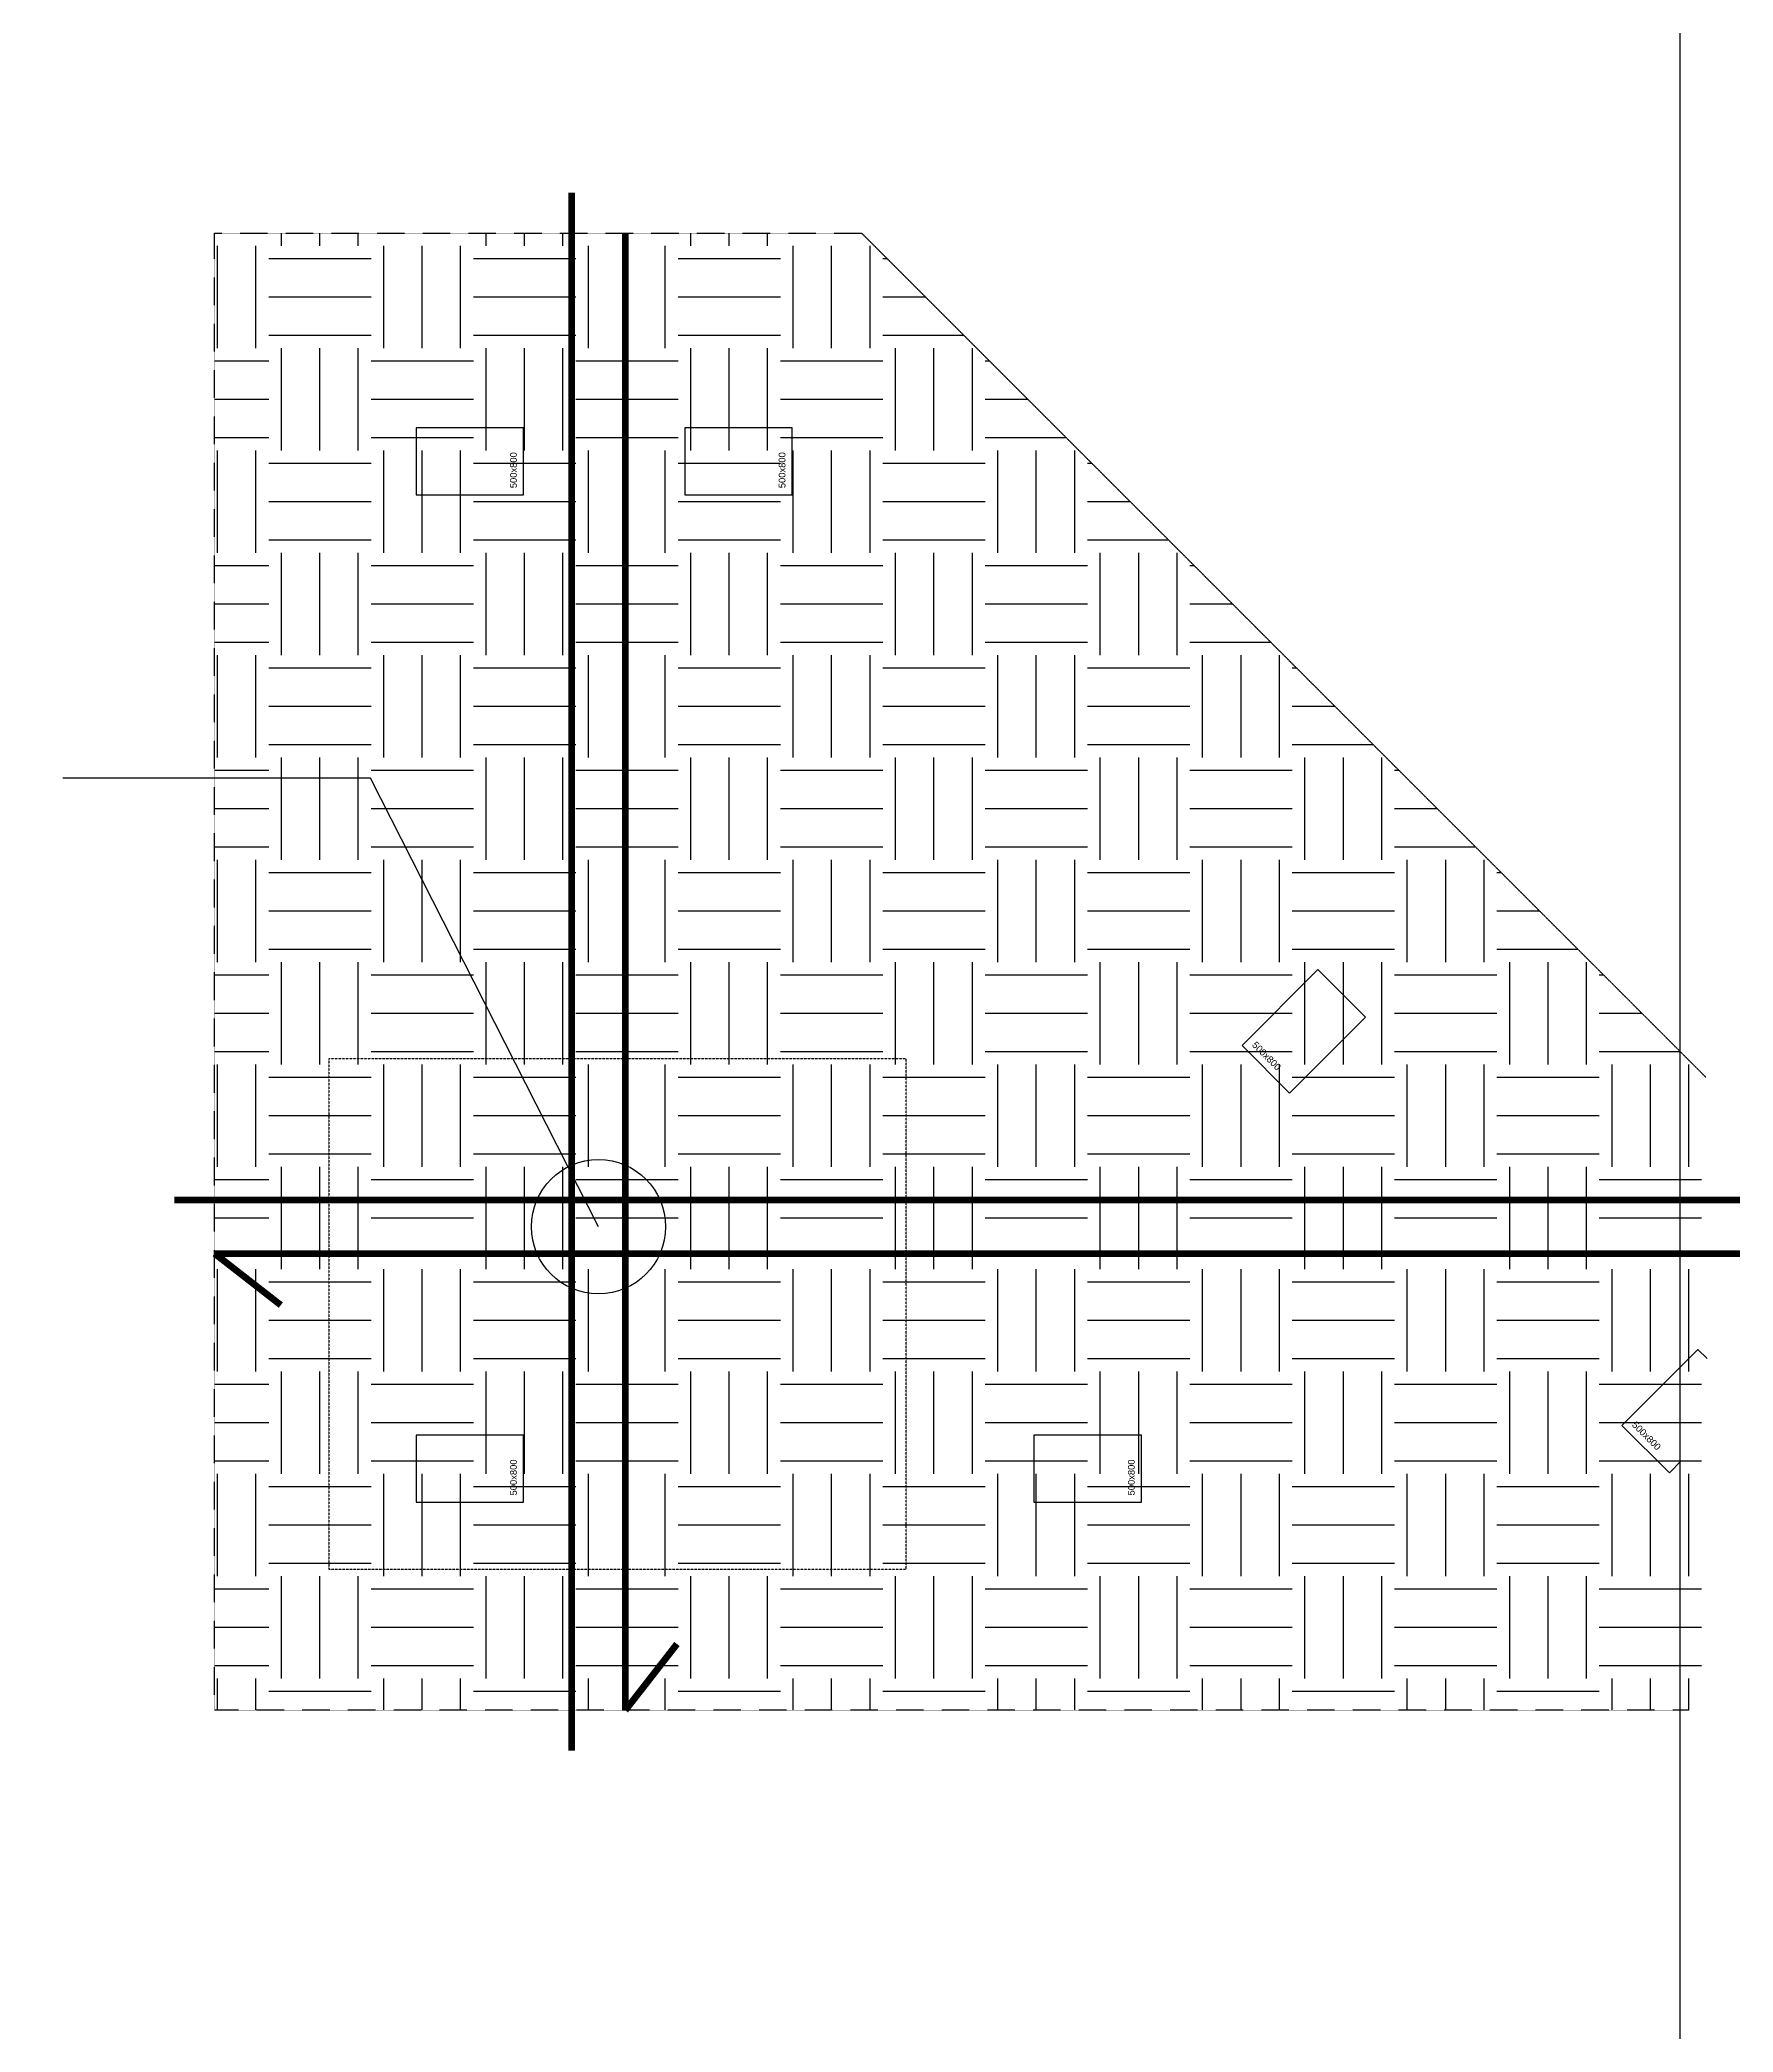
# Model space of a CAD drawing. Header units: millimetres. Extents: x 43843 to 1069877, y 60576 to 148433.
# Drawn here: x 618730 to 631337, y 117115 to 131950 of the extents above; entities that cross this region are included whole.
import ezdxf

# ---------------------------------------------------------------- set-up
doc = ezdxf.new("R2010")
doc.units = ezdxf.units.MM
doc.linetypes.add('H', pattern=[1.3, 0.8, -0.5])
doc.linetypes.add('HID', pattern=[2.5, 1.5, -1])
for name, color, linetype in [('-S_CE', 61, 'Continuous'), ('-S_REBAR-BOT', 3, 'H'), ('-S_REBAR-TOP', 3, 'Continuous'), ('-S_TEXT', 255, 'Continuous'), ('8', 8, 'Continuous'), ('S-FND_OUTLINE_지하주차장 기초', 4, 'HID'), ('S-HAT', 252, 'Continuous'), ('XR-지하주차장$0$AA-COL', 2, 'Continuous')]:
    doc.layers.add(name, color=color, linetype=linetype)
doc.styles.add('XR-지하주차장$0$Standard', font='arial.ttf')

# ---------------------------------------------------------------- blocks, each defined once
blk = doc.blocks.new('zw$D357')
at = {"layer": '-S_CE', "linetype": 'H', "lineweight": -2}
blk.add_lwpolyline([(-10059.62759540789, -11526.76495500933), (-5759.627595407888, -11526.76495500933), (-5759.627595407888, -7726.764955009334), (-10059.62759540789, -7726.764955009334)], close=True, dxfattribs=at)
blk.add_lwpolyline([(-70457.14838496898, 877.5785246770828), (0, 877.5785246770828), (0, -57058.71232119427), (-70457.14838496898, -57058.71232119427)], close=True)
at = {"layer": 'S-FND_OUTLINE_지하주차장 기초', "elevation": 1.001047e-10}
blk.add_lwpolyline([(66.06813929206692, -12576.65344721544), (-10909.53200120944, -12576.65344721544), (-10909.53200120944, -1576.653447215445), (-6093.105794273316, -1576.653447215445), (192.8496154851455, -7862.60885695275)], dxfattribs=at)
at = {"layer": 'S-HAT', "lineweight": -2}
for p, q in [((-10411.43186070793, -1671.358856952749), (-10411.43186070793, -1576.653447215445)), ((-10125.68186070793, -1671.358856952749), (-10125.68186070793, -1576.653447215445)), ((-9839.931860707935, -1671.358856952749), (-9839.931860707935, -1576.653447215445)), ((-8887.431860707931, -1671.358856952749), (-8887.431860707931, -1576.653447215445)), ((-8601.681860707931, -1671.358856952749), (-8601.681860707931, -1576.653447215445)), ((-8315.931860707931, -1671.358856952749), (-8315.931860707931, -1576.653447215445)), ((-7363.431860707933, -1671.358856952749), (-7363.431860707933, -1576.653447215445)), ((-7077.681860707933, -1671.358856952749), (-7077.681860707933, -1576.653447215445)), ((-6791.931860707933, -1671.358856952749), (-6791.931860707933, -1576.653447215445)), ((-10887.68186070793, -2433.358856952749), (-10887.68186070793, -1671.358856952749)), ((-10601.93186070793, -2433.358856952749), (-10601.93186070793, -1671.358856952749)), ((-10506.68186070793, -1766.608856952749), (-9744.681860707935, -1766.608856952749)), ((-9649.431860707935, -2433.358856952749), (-9649.431860707935, -1671.358856952749)), ((-9363.681860707933, -2433.358856952749), (-9363.681860707933, -1671.358856952749)), ((-9077.931860707931, -2433.358856952749), (-9077.931860707931, -1671.358856952749)), ((-8982.681860707931, -1766.608856952749), (-8220.681860707931, -1766.608856952749)), ((-8125.431860707932, -2433.358856952749), (-8125.431860707932, -1671.358856952749)), ((-7839.681860707933, -2433.358856952749), (-7839.681860707933, -1671.358856952749)), ((-7553.931860707933, -2433.358856952749), (-7553.931860707933, -1671.358856952749)), ((-7458.681860707933, -1766.608856952749), (-6696.681860707933, -1766.608856952749)), ((-6601.431860707933, -2433.358856952749), (-6601.431860707933, -1671.358856952749)), ((-6315.681860707933, -2433.358856952749), (-6315.681860707933, -1671.358856952749)), ((-6029.931860707932, -2433.358856952749), (-6029.931860707932, -1671.358856952749)), ((-5934.681860707933, -1766.608856952749), (-5903.150384535314, -1766.608856952749)), ((-10506.68186070793, -2052.358856952749), (-9744.681860707935, -2052.358856952749)), ((-8982.681860707931, -2052.358856952749), (-8220.681860707931, -2052.358856952749)), ((-7458.681860707933, -2052.358856952749), (-6696.681860707933, -2052.358856952749)), ((-5934.681860707933, -2052.358856952749), (-5617.400384534383, -2052.358856952749)), ((-10506.68186070793, -2338.108856952749), (-9744.681860707935, -2338.108856952749)), ((-8982.681860707931, -2338.108856952749), (-8220.681860707931, -2338.108856952749)), ((-7458.681860707933, -2338.108856952749), (-6696.681860707933, -2338.108856952749)), ((-5934.681860707933, -2338.108856952749), (-5331.650384533452, -2338.108856952749)), ((-10411.43186070793, -3195.358856952749), (-10411.43186070793, -2433.358856952749)), ((-10125.68186070793, -3195.358856952749), (-10125.68186070793, -2433.358856952749)), ((-9839.931860707935, -3195.358856952749), (-9839.931860707935, -2433.358856952749)), ((-8887.431860707931, -3195.358856952749), (-8887.431860707931, -2433.358856952749)), ((-8601.681860707931, -3195.358856952749), (-8601.681860707931, -2433.358856952749)), ((-8315.931860707931, -3195.358856952749), (-8315.931860707931, -2433.358856952749)), ((-7363.431860707933, -3195.358856952749), (-7363.431860707933, -2433.358856952749)), ((-7077.681860707933, -3195.358856952749), (-7077.681860707933, -2433.358856952749)), ((-6791.931860707933, -3195.358856952749), (-6791.931860707933, -2433.358856952749)), ((-5839.431860707933, -3195.358856952749), (-5839.431860707933, -2433.358856952749)), ((-5553.681860707933, -3195.358856952749), (-5553.681860707933, -2433.358856952749)), ((-5267.931860707933, -3195.358856952749), (-5267.931860707933, -2433.358856952749)), ((-10909.53200120944, -2528.608856952749), (-10506.68186070793, -2528.608856952749)), ((-9744.681860707935, -2528.608856952749), (-8982.681860707931, -2528.608856952749)), ((-8220.681860707931, -2528.608856952749), (-7458.681860707933, -2528.608856952749)), ((-6696.681860707933, -2528.608856952749), (-5934.681860707933, -2528.608856952749)), ((-5172.681860707933, -2528.608856952749), (-5141.150384532753, -2528.608856952749)), ((-10909.53200120944, -2814.358856952749), (-10506.68186070793, -2814.358856952749)), ((-9744.681860707935, -2814.358856952749), (-8982.681860707931, -2814.358856952749)), ((-8220.681860707931, -2814.358856952749), (-7458.681860707933, -2814.358856952749)), ((-6696.681860707933, -2814.358856952749), (-5934.681860707933, -2814.358856952749)), ((-5172.681860707933, -2814.358856952749), (-4855.400384531822, -2814.358856952749)), ((-10909.53200120944, -3100.108856952749), (-10506.68186070793, -3100.108856952749)), ((-9744.681860707935, -3100.108856952749), (-8982.681860707931, -3100.108856952749)), ((-8220.681860707931, -3100.108856952749), (-7458.681860707933, -3100.108856952749)), ((-6696.681860707933, -3100.108856952749), (-5934.681860707933, -3100.108856952749)), ((-5172.681860707933, -3100.108856952749), (-4569.65038453089, -3100.108856952749)), ((-10887.68186070793, -3957.35885695275), (-10887.68186070793, -3195.358856952749)), ((-10601.93186070793, -3957.35885695275), (-10601.93186070793, -3195.358856952749)), ((-9649.431860707935, -3957.35885695275), (-9649.431860707935, -3195.358856952749)), ((-9363.681860707933, -3957.35885695275), (-9363.681860707933, -3195.358856952749)), ((-9077.931860707931, -3957.35885695275), (-9077.931860707931, -3195.358856952749)), ((-8125.431860707932, -3957.35885695275), (-8125.431860707932, -3195.358856952749)), ((-7839.681860707933, -3957.35885695275), (-7839.681860707933, -3195.358856952749)), ((-7553.931860707933, -3957.35885695275), (-7553.931860707933, -3195.358856952749)), ((-6601.431860707933, -3957.35885695275), (-6601.431860707933, -3195.358856952749)), ((-6315.681860707933, -3957.35885695275), (-6315.681860707933, -3195.358856952749)), ((-6029.931860707932, -3957.35885695275), (-6029.931860707932, -3195.358856952749)), ((-5077.431860707933, -3957.35885695275), (-5077.431860707933, -3195.358856952749)), ((-4791.681860707933, -3957.35885695275), (-4791.681860707933, -3195.358856952749)), ((-4505.931860707933, -3957.35885695275), (-4505.931860707933, -3195.358856952749)), ((-10506.68186070793, -3290.608856952749), (-9744.681860707935, -3290.608856952749)), ((-8982.681860707931, -3290.608856952749), (-8220.681860707931, -3290.608856952749)), ((-7458.681860707933, -3290.608856952749), (-6696.681860707933, -3290.608856952749)), ((-5934.681860707933, -3290.608856952749), (-5172.681860707933, -3290.608856952749)), ((-4410.681860707933, -3290.608856952749), (-4379.150384530192, -3290.608856952749)), ((-10506.68186070793, -3576.35885695275), (-9744.681860707935, -3576.35885695275)), ((-8982.681860707931, -3576.35885695275), (-8220.681860707931, -3576.35885695275)), ((-7458.681860707933, -3576.35885695275), (-6696.681860707933, -3576.35885695275)), ((-5934.681860707933, -3576.35885695275), (-5172.681860707933, -3576.35885695275)), ((-4410.681860707933, -3576.35885695275), (-4093.40038452926, -3576.35885695275)), ((-10506.68186070793, -3862.10885695275), (-9744.681860707935, -3862.10885695275)), ((-10411.43186070793, -4719.358856952749), (-10411.43186070793, -3957.35885695275)), ((-10125.68186070793, -4719.358856952749), (-10125.68186070793, -3957.35885695275)), ((-9839.931860707935, -4719.358856952749), (-9839.931860707935, -3957.35885695275)), ((-8982.681860707931, -3862.10885695275), (-8220.681860707931, -3862.10885695275)), ((-8887.431860707931, -4719.358856952749), (-8887.431860707931, -3957.35885695275)), ((-8601.681860707931, -4719.358856952749), (-8601.681860707931, -3957.35885695275)), ((-8315.931860707931, -4719.358856952749), (-8315.931860707931, -3957.35885695275)), ((-7458.681860707933, -3862.10885695275), (-6696.681860707933, -3862.10885695275)), ((-7363.431860707933, -4719.358856952749), (-7363.431860707933, -3957.35885695275)), ((-7077.681860707933, -4719.358856952749), (-7077.681860707933, -3957.35885695275)), ((-6791.931860707933, -4719.358856952749), (-6791.931860707933, -3957.35885695275)), ((-5934.681860707933, -3862.10885695275), (-5172.681860707933, -3862.10885695275)), ((-5839.431860707933, -4719.358856952749), (-5839.431860707933, -3957.35885695275)), ((-5553.681860707933, -4719.358856952749), (-5553.681860707933, -3957.35885695275)), ((-5267.931860707933, -4719.358856952749), (-5267.931860707933, -3957.35885695275)), ((-4410.681860707933, -3862.10885695275), (-3807.65038452833, -3862.10885695275)), ((-4315.431860707933, -4719.358856952749), (-4315.431860707933, -3957.35885695275)), ((-4029.681860707933, -4719.358856952749), (-4029.681860707933, -3957.35885695275)), ((-3743.931860707933, -4719.358856952749), (-3743.931860707933, -3957.35885695275)), ((-10909.53200120944, -4052.608856952749), (-10506.68186070793, -4052.608856952749)), ((-9744.681860707935, -4052.608856952749), (-8982.681860707931, -4052.608856952749)), ((-8220.681860707931, -4052.608856952749), (-7458.681860707933, -4052.608856952749)), ((-6696.681860707933, -4052.608856952749), (-5934.681860707933, -4052.608856952749)), ((-5172.681860707933, -4052.608856952749), (-4410.681860707933, -4052.608856952749)), ((-3648.681860707933, -4052.608856952749), (-3617.150384527632, -4052.608856952749)), ((-10909.53200120944, -4338.358856952749), (-10506.68186070793, -4338.358856952749)), ((-9744.681860707935, -4338.358856952749), (-8982.681860707931, -4338.358856952749)), ((-8220.681860707931, -4338.358856952749), (-7458.681860707933, -4338.358856952749)), ((-6696.681860707933, -4338.358856952749), (-5934.681860707933, -4338.358856952749)), ((-5172.681860707933, -4338.358856952749), (-4410.681860707933, -4338.358856952749)), ((-3648.681860707933, -4338.358856952749), (-3331.4003845267, -4338.358856952749)), ((-10909.53200120944, -4624.108856952749), (-10506.68186070793, -4624.108856952749)), ((-10887.68186070793, -5481.358856952749), (-10887.68186070793, -4719.358856952749)), ((-10601.93186070793, -5481.358856952749), (-10601.93186070793, -4719.358856952749)), ((-9744.681860707935, -4624.108856952749), (-8982.681860707931, -4624.108856952749)), ((-9649.431860707935, -5481.358856952749), (-9649.431860707935, -4719.358856952749)), ((-9363.681860707933, -5481.358856952749), (-9363.681860707933, -4719.358856952749)), ((-9077.931860707931, -5481.358856952749), (-9077.931860707931, -4719.358856952749)), ((-8220.681860707931, -4624.108856952749), (-7458.681860707933, -4624.108856952749)), ((-8125.431860707932, -5481.358856952749), (-8125.431860707932, -4719.358856952749)), ((-7839.681860707933, -5481.358856952749), (-7839.681860707933, -4719.358856952749)), ((-7553.931860707933, -5481.358856952749), (-7553.931860707933, -4719.358856952749)), ((-6696.681860707933, -4624.108856952749), (-5934.681860707933, -4624.108856952749)), ((-6601.431860707933, -5481.358856952749), (-6601.431860707933, -4719.358856952749)), ((-6315.681860707933, -5481.358856952749), (-6315.681860707933, -4719.358856952749)), ((-6029.931860707932, -5481.358856952749), (-6029.931860707932, -4719.358856952749)), ((-5172.681860707933, -4624.108856952749), (-4410.681860707933, -4624.108856952749)), ((-5077.431860707933, -5481.358856952749), (-5077.431860707933, -4719.358856952749)), ((-4791.681860707933, -5481.358856952749), (-4791.681860707933, -4719.358856952749)), ((-4505.931860707933, -5481.358856952749), (-4505.931860707933, -4719.358856952749)), ((-3648.681860707933, -4624.108856952749), (-3045.650384525769, -4624.108856952749)), ((-3553.431860707934, -5481.358856952749), (-3553.431860707934, -4719.358856952749)), ((-3267.681860707933, -5481.358856952749), (-3267.681860707933, -4719.358856952749)), ((-2981.931860707933, -5481.358856952749), (-2981.931860707933, -4719.358856952749)), ((-10506.68186070793, -4814.608856952749), (-9744.681860707935, -4814.608856952749)), ((-8982.681860707931, -4814.608856952749), (-8220.681860707931, -4814.608856952749)), ((-7458.681860707933, -4814.608856952749), (-6696.681860707933, -4814.608856952749)), ((-5934.681860707933, -4814.608856952749), (-5172.681860707933, -4814.608856952749)), ((-4410.681860707933, -4814.608856952749), (-3648.681860707933, -4814.608856952749)), ((-2886.681860707933, -4814.608856952749), (-2855.15038452507, -4814.608856952749)), ((-10506.68186070793, -5100.358856952749), (-9744.681860707935, -5100.358856952749)), ((-8982.681860707931, -5100.358856952749), (-8220.681860707931, -5100.358856952749)), ((-7458.681860707933, -5100.358856952749), (-6696.681860707933, -5100.358856952749)), ((-5934.681860707933, -5100.358856952749), (-5172.681860707933, -5100.358856952749)), ((-4410.681860707933, -5100.358856952749), (-3648.681860707933, -5100.358856952749)), ((-2886.681860707933, -5100.358856952749), (-2569.400384524139, -5100.358856952749)), ((-10506.68186070793, -5386.108856952749), (-9744.681860707935, -5386.108856952749)), ((-10411.43186070793, -6243.358856952749), (-10411.43186070793, -5481.358856952749)), ((-10125.68186070793, -6243.358856952749), (-10125.68186070793, -5481.358856952749)), ((-9839.931860707935, -6243.358856952749), (-9839.931860707935, -5481.358856952749)), ((-8982.681860707931, -5386.108856952749), (-8220.681860707931, -5386.108856952749)), ((-8887.431860707931, -6243.358856952749), (-8887.431860707931, -5481.358856952749)), ((-8601.681860707931, -6243.358856952749), (-8601.681860707931, -5481.358856952749)), ((-8315.931860707931, -6243.358856952749), (-8315.931860707931, -5481.358856952749)), ((-7458.681860707933, -5386.108856952749), (-6696.681860707933, -5386.108856952749)), ((-7363.431860707933, -6243.358856952749), (-7363.431860707933, -5481.358856952749)), ((-7077.681860707933, -6243.358856952749), (-7077.681860707933, -5481.358856952749)), ((-6791.931860707933, -6243.358856952749), (-6791.931860707933, -5481.358856952749)), ((-5934.681860707933, -5386.108856952749), (-5172.681860707933, -5386.108856952749)), ((-5839.431860707933, -6243.358856952749), (-5839.431860707933, -5481.358856952749)), ((-5553.681860707933, -6243.358856952749), (-5553.681860707933, -5481.358856952749)), ((-5267.931860707933, -6243.358856952749), (-5267.931860707933, -5481.358856952749)), ((-4410.681860707933, -5386.108856952749), (-3648.681860707933, -5386.108856952749)), ((-4315.431860707933, -6243.358856952749), (-4315.431860707933, -5481.358856952749)), ((-4029.681860707933, -6243.358856952749), (-4029.681860707933, -5481.358856952749)), ((-3743.931860707933, -6243.358856952749), (-3743.931860707933, -5481.358856952749)), ((-2886.681860707933, -5386.108856952749), (-2283.650384523207, -5386.108856952749)), ((-2791.431860707933, -6243.358856952749), (-2791.431860707933, -5481.358856952749)), ((-2505.681860707933, -6243.358856952749), (-2505.681860707933, -5481.358856952749)), ((-2219.931860707933, -6243.358856952749), (-2219.931860707933, -5481.358856952749)), ((-10909.53200120944, -5576.608856952748), (-10506.68186070793, -5576.608856952748)), ((-9744.681860707935, -5576.608856952748), (-8982.681860707931, -5576.608856952748)), ((-8220.681860707931, -5576.608856952748), (-7458.681860707933, -5576.608856952748)), ((-6696.681860707933, -5576.608856952748), (-5934.681860707933, -5576.608856952748)), ((-5172.681860707933, -5576.608856952748), (-4410.681860707933, -5576.608856952748)), ((-3648.681860707933, -5576.608856952748), (-2886.681860707933, -5576.608856952748)), ((-2124.681860707933, -5576.608856952748), (-2093.150384522509, -5576.608856952748)), ((-10909.53200120944, -5862.358856952749), (-10506.68186070793, -5862.358856952749)), ((-9744.681860707935, -5862.358856952749), (-8982.681860707931, -5862.358856952749)), ((-8220.681860707931, -5862.358856952749), (-7458.681860707933, -5862.358856952749)), ((-6696.681860707933, -5862.358856952749), (-5934.681860707933, -5862.358856952749)), ((-5172.681860707933, -5862.358856952749), (-4410.681860707933, -5862.358856952749)), ((-3648.681860707933, -5862.358856952749), (-2886.681860707933, -5862.358856952749)), ((-2124.681860707933, -5862.358856952749), (-1807.400384521577, -5862.358856952749)), ((-10909.53200120944, -6148.108856952749), (-10506.68186070793, -6148.108856952749)), ((-9744.681860707935, -6148.108856952749), (-8982.681860707931, -6148.108856952749)), ((-8220.681860707931, -6148.108856952749), (-7458.681860707933, -6148.108856952749)), ((-6696.681860707933, -6148.108856952749), (-5934.681860707933, -6148.108856952749)), ((-5172.681860707933, -6148.108856952749), (-4410.681860707933, -6148.108856952749)), ((-3648.681860707933, -6148.108856952749), (-2886.681860707933, -6148.108856952749)), ((-2124.681860707933, -6148.108856952749), (-1521.650384520646, -6148.108856952749)), ((-10887.68186070793, -7005.358856952749), (-10887.68186070793, -6243.358856952749)), ((-10601.93186070793, -7005.358856952749), (-10601.93186070793, -6243.358856952749)), ((-10506.68186070793, -6338.608856952749), (-9744.681860707935, -6338.608856952749)), ((-9649.431860707935, -7005.358856952749), (-9649.431860707935, -6243.358856952749)), ((-9363.681860707933, -7005.358856952749), (-9363.681860707933, -6243.358856952749)), ((-9077.931860707931, -7005.358856952749), (-9077.931860707931, -6243.358856952749)), ((-8982.681860707931, -6338.608856952749), (-8220.681860707931, -6338.608856952749)), ((-8125.431860707932, -7005.358856952749), (-8125.431860707932, -6243.358856952749)), ((-7839.681860707933, -7005.358856952749), (-7839.681860707933, -6243.358856952749)), ((-7553.931860707933, -7005.358856952749), (-7553.931860707933, -6243.358856952749)), ((-7458.681860707933, -6338.608856952749), (-6696.681860707933, -6338.608856952749)), ((-6601.431860707933, -7005.358856952749), (-6601.431860707933, -6243.358856952749)), ((-6315.681860707933, -7005.358856952749), (-6315.681860707933, -6243.358856952749)), ((-6029.931860707932, -7005.358856952749), (-6029.931860707932, -6243.358856952749)), ((-5934.681860707933, -6338.608856952749), (-5172.681860707933, -6338.608856952749)), ((-5077.431860707933, -7005.358856952749), (-5077.431860707933, -6243.358856952749)), ((-4791.681860707933, -7005.358856952749), (-4791.681860707933, -6243.358856952749)), ((-4505.931860707933, -7005.358856952749), (-4505.931860707933, -6243.358856952749)), ((-4410.681860707933, -6338.608856952749), (-3648.681860707933, -6338.608856952749)), ((-3553.431860707934, -7005.358856952749), (-3553.431860707934, -6243.358856952749)), ((-3267.681860707933, -7005.358856952749), (-3267.681860707933, -6243.358856952749)), ((-2981.931860707933, -7005.358856952749), (-2981.931860707933, -6243.358856952749)), ((-2886.681860707933, -6338.608856952749), (-2124.681860707933, -6338.608856952749)), ((-2029.431860707933, -7005.358856952749), (-2029.431860707933, -6243.358856952749)), ((-1743.681860707933, -7005.358856952749), (-1743.681860707933, -6243.358856952749)), ((-1457.931860707933, -7005.358856952749), (-1457.931860707933, -6243.358856952749)), ((-1362.681860707933, -6338.608856952749), (-1331.150384519947, -6338.608856952749)), ((-10506.68186070793, -6624.358856952749), (-9744.681860707935, -6624.358856952749)), ((-8982.681860707931, -6624.358856952749), (-8220.681860707931, -6624.358856952749)), ((-7458.681860707933, -6624.358856952749), (-6696.681860707933, -6624.358856952749)), ((-5934.681860707933, -6624.358856952749), (-5172.681860707933, -6624.358856952749)), ((-4410.681860707933, -6624.358856952749), (-3648.681860707933, -6624.358856952749)), ((-2886.681860707933, -6624.358856952749), (-2124.681860707933, -6624.358856952749)), ((-1362.681860707933, -6624.358856952749), (-1045.400384519016, -6624.358856952749)), ((-10506.68186070793, -6910.108856952749), (-9744.681860707935, -6910.108856952749)), ((-8982.681860707931, -6910.108856952749), (-8220.681860707931, -6910.108856952749)), ((-7458.681860707933, -6910.108856952749), (-6696.681860707933, -6910.108856952749)), ((-5934.681860707933, -6910.108856952749), (-5172.681860707933, -6910.108856952749)), ((-4410.681860707933, -6910.108856952749), (-3648.681860707933, -6910.108856952749)), ((-2886.681860707933, -6910.108856952749), (-2124.681860707933, -6910.108856952749)), ((-1362.681860707933, -6910.108856952749), (-759.650384518085, -6910.108856952749)), ((-10909.53200120944, -7100.608856952749), (-10506.68186070793, -7100.608856952749)), ((-10411.43186070793, -7767.35885695275), (-10411.43186070793, -7005.358856952749)), ((-10125.68186070793, -7767.35885695275), (-10125.68186070793, -7005.358856952749)), ((-9839.931860707935, -7767.35885695275), (-9839.931860707935, -7005.358856952749)), ((-9744.681860707935, -7100.608856952749), (-8982.681860707931, -7100.608856952749)), ((-8887.431860707931, -7767.35885695275), (-8887.431860707931, -7005.358856952749)), ((-8601.681860707931, -7767.35885695275), (-8601.681860707931, -7005.358856952749)), ((-8315.931860707931, -7767.35885695275), (-8315.931860707931, -7005.358856952749)), ((-8220.681860707931, -7100.608856952749), (-7458.681860707933, -7100.608856952749)), ((-7363.431860707933, -7767.35885695275), (-7363.431860707933, -7005.358856952749)), ((-7077.681860707933, -7767.35885695275), (-7077.681860707933, -7005.358856952749)), ((-6791.931860707933, -7767.35885695275), (-6791.931860707933, -7005.358856952749)), ((-6696.681860707933, -7100.608856952749), (-5934.681860707933, -7100.608856952749)), ((-5839.431860707933, -7767.35885695275), (-5839.431860707933, -7005.358856952749)), ((-5553.681860707933, -7767.35885695275), (-5553.681860707933, -7005.358856952749)), ((-5267.931860707933, -7767.35885695275), (-5267.931860707933, -7005.358856952749)), ((-5172.681860707933, -7100.608856952749), (-4410.681860707933, -7100.608856952749)), ((-4315.431860707933, -7767.35885695275), (-4315.431860707933, -7005.358856952749)), ((-4029.681860707933, -7767.35885695275), (-4029.681860707933, -7005.358856952749)), ((-3743.931860707933, -7767.35885695275), (-3743.931860707933, -7005.358856952749)), ((-3648.681860707933, -7100.608856952749), (-2886.681860707933, -7100.608856952749)), ((-2791.431860707933, -7767.35885695275), (-2791.431860707933, -7005.358856952749)), ((-2505.681860707933, -7767.35885695275), (-2505.681860707933, -7005.358856952749)), ((-2219.931860707933, -7767.35885695275), (-2219.931860707933, -7005.358856952749)), ((-2124.681860707933, -7100.608856952749), (-1362.681860707933, -7100.608856952749)), ((-1267.431860707933, -7767.35885695275), (-1267.431860707933, -7005.358856952749)), ((-981.681860707933, -7767.35885695275), (-981.681860707933, -7005.358856952749)), ((-695.9318607079331, -7767.35885695275), (-695.9318607079331, -7005.358856952749)), ((-600.681860707933, -7100.608856952749), (-569.1503845173866, -7100.608856952749)), ((-10909.53200120944, -7386.35885695275), (-10506.68186070793, -7386.35885695275)), ((-9744.681860707935, -7386.35885695275), (-8982.681860707931, -7386.35885695275)), ((-8220.681860707931, -7386.35885695275), (-7458.681860707933, -7386.35885695275)), ((-6696.681860707933, -7386.35885695275), (-5934.681860707933, -7386.35885695275)), ((-5172.681860707933, -7386.35885695275), (-4410.681860707933, -7386.35885695275)), ((-3648.681860707933, -7386.35885695275), (-2886.681860707933, -7386.35885695275)), ((-2124.681860707933, -7386.35885695275), (-1362.681860707933, -7386.35885695275)), ((-600.681860707933, -7386.35885695275), (-283.4003845164552, -7386.35885695275)), ((-10909.53200120944, -7672.10885695275), (-10506.68186070793, -7672.10885695275)), ((-9744.681860707935, -7672.10885695275), (-8982.681860707931, -7672.10885695275)), ((-8220.681860707931, -7672.10885695275), (-7458.681860707933, -7672.10885695275)), ((-6696.681860707933, -7672.10885695275), (-5934.681860707933, -7672.10885695275)), ((-5172.681860707933, -7672.10885695275), (-4410.681860707933, -7672.10885695275)), ((-3648.681860707933, -7672.10885695275), (-2886.681860707933, -7672.10885695275)), ((-2124.681860707933, -7672.10885695275), (-1362.681860707933, -7672.10885695275)), ((-600.681860707933, -7672.10885695275), (2.349615484476089, -7672.10885695275)), ((-10887.68186070793, -8529.35885695275), (-10887.68186070793, -7767.35885695275)), ((-10601.93186070793, -8529.35885695275), (-10601.93186070793, -7767.35885695275)), ((-9649.431860707935, -8529.35885695275), (-9649.431860707935, -7767.35885695275)), ((-9363.681860707933, -8529.35885695275), (-9363.681860707933, -7767.35885695275)), ((-9077.931860707931, -8529.35885695275), (-9077.931860707931, -7767.35885695275)), ((-8125.431860707932, -8529.35885695275), (-8125.431860707932, -7767.35885695275)), ((-7839.681860707933, -8529.35885695275), (-7839.681860707933, -7767.35885695275)), ((-7553.931860707933, -8529.35885695275), (-7553.931860707933, -7767.35885695275)), ((-6601.431860707933, -8529.35885695275), (-6601.431860707933, -7767.35885695275)), ((-6315.681860707933, -8529.35885695275), (-6315.681860707933, -7767.35885695275)), ((-6029.931860707932, -8529.35885695275), (-6029.931860707932, -7767.35885695275)), ((-5077.431860707933, -8529.35885695275), (-5077.431860707933, -7767.35885695275)), ((-4791.681860707933, -8529.35885695275), (-4791.681860707933, -7767.35885695275)), ((-4505.931860707933, -8529.35885695275), (-4505.931860707933, -7767.35885695275)), ((-3553.431860707934, -8529.35885695275), (-3553.431860707934, -7767.35885695275)), ((-3267.681860707933, -8529.35885695275), (-3267.681860707933, -7767.35885695275)), ((-2981.931860707933, -8529.35885695275), (-2981.931860707933, -7767.35885695275)), ((-2029.431860707933, -8529.35885695275), (-2029.431860707933, -7767.35885695275)), ((-1743.681860707933, -8529.35885695275), (-1743.681860707933, -7767.35885695275)), ((-1457.931860707933, -8529.35885695275), (-1457.931860707933, -7767.35885695275)), ((-505.4318607079331, -8529.35885695275), (-505.4318607079331, -7767.35885695275)), ((-219.6818607079331, -8529.35885695275), (-219.6818607079331, -7767.35885695275)), ((66.06813929206692, -8529.35885695275), (66.06813929206692, -7767.35885695275)), ((-10506.68186070793, -7862.60885695275), (-9744.681860707935, -7862.60885695275)), ((-8982.681860707931, -7862.60885695275), (-8220.681860707931, -7862.60885695275)), ((-7458.681860707933, -7862.60885695275), (-6696.681860707933, -7862.60885695275)), ((-5934.681860707933, -7862.60885695275), (-5172.681860707933, -7862.60885695275)), ((-4410.681860707933, -7862.60885695275), (-3648.681860707933, -7862.60885695275)), ((-2886.681860707933, -7862.60885695275), (-2124.681860707933, -7862.60885695275)), ((-1362.681860707933, -7862.60885695275), (-600.681860707933, -7862.60885695275)), ((-10506.68186070793, -8148.35885695275), (-9744.681860707935, -8148.35885695275)), ((-8982.681860707931, -8148.35885695275), (-8220.681860707931, -8148.35885695275)), ((-7458.681860707933, -8148.35885695275), (-6696.681860707933, -8148.35885695275)), ((-5934.681860707933, -8148.35885695275), (-5172.681860707933, -8148.35885695275)), ((-4410.681860707933, -8148.35885695275), (-3648.681860707933, -8148.35885695275)), ((-2886.681860707933, -8148.35885695275), (-2124.681860707933, -8148.35885695275)), ((-1362.681860707933, -8148.35885695275), (-600.681860707933, -8148.35885695275)), ((-10506.68186070793, -8434.10885695275), (-9744.681860707935, -8434.10885695275)), ((-8982.681860707931, -8434.10885695275), (-8220.681860707931, -8434.10885695275)), ((-7458.681860707933, -8434.10885695275), (-6696.681860707933, -8434.10885695275)), ((-5934.681860707933, -8434.10885695275), (-5172.681860707933, -8434.10885695275)), ((-4410.681860707933, -8434.10885695275), (-3648.681860707933, -8434.10885695275)), ((-2886.681860707933, -8434.10885695275), (-2124.681860707933, -8434.10885695275)), ((-1362.681860707933, -8434.10885695275), (-600.681860707933, -8434.10885695275)), ((-10411.43186070793, -9291.35885695275), (-10411.43186070793, -8529.35885695275)), ((-10125.68186070793, -9291.35885695275), (-10125.68186070793, -8529.35885695275)), ((-9839.931860707935, -9291.35885695275), (-9839.931860707935, -8529.35885695275)), ((-8887.431860707931, -9291.35885695275), (-8887.431860707931, -8529.35885695275)), ((-8601.681860707931, -9291.35885695275), (-8601.681860707931, -8529.35885695275)), ((-8315.931860707931, -9291.35885695275), (-8315.931860707931, -8529.35885695275)), ((-7363.431860707933, -9291.35885695275), (-7363.431860707933, -8529.35885695275)), ((-7077.681860707933, -9291.35885695275), (-7077.681860707933, -8529.35885695275)), ((-6791.931860707933, -9291.35885695275), (-6791.931860707933, -8529.35885695275)), ((-5839.431860707933, -9291.35885695275), (-5839.431860707933, -8529.35885695275)), ((-5553.681860707933, -9291.35885695275), (-5553.681860707933, -8529.35885695275)), ((-5267.931860707933, -9291.35885695275), (-5267.931860707933, -8529.35885695275)), ((-4315.431860707933, -9291.35885695275), (-4315.431860707933, -8529.35885695275)), ((-4029.681860707933, -9291.35885695275), (-4029.681860707933, -8529.35885695275)), ((-3743.931860707933, -9291.35885695275), (-3743.931860707933, -8529.35885695275)), ((-2791.431860707933, -9291.35885695275), (-2791.431860707933, -8529.35885695275)), ((-2505.681860707933, -9291.35885695275), (-2505.681860707933, -8529.35885695275)), ((-2219.931860707933, -9291.35885695275), (-2219.931860707933, -8529.35885695275)), ((-1267.431860707933, -9291.35885695275), (-1267.431860707933, -8529.35885695275)), ((-981.681860707933, -9291.35885695275), (-981.681860707933, -8529.35885695275)), ((-695.9318607079331, -9291.35885695275), (-695.9318607079331, -8529.35885695275)), ((-10909.53200120944, -8624.60885695275), (-10506.68186070793, -8624.60885695275)), ((-9744.681860707935, -8624.60885695275), (-8982.681860707931, -8624.60885695275)), ((-8220.681860707931, -8624.60885695275), (-7458.681860707933, -8624.60885695275)), ((-6696.681860707933, -8624.60885695275), (-5934.681860707933, -8624.60885695275)), ((-5172.681860707933, -8624.60885695275), (-4410.681860707933, -8624.60885695275)), ((-3648.681860707933, -8624.60885695275), (-2886.681860707933, -8624.60885695275)), ((-2124.681860707933, -8624.60885695275), (-1362.681860707933, -8624.60885695275)), ((-600.681860707933, -8624.60885695275), (161.3181392920669, -8624.60885695275)), ((-10909.53200120944, -8910.35885695275), (-10506.68186070793, -8910.35885695275)), ((-9744.681860707935, -8910.35885695275), (-8982.681860707931, -8910.35885695275)), ((-8220.681860707931, -8910.35885695275), (-7458.681860707933, -8910.35885695275)), ((-6696.681860707933, -8910.35885695275), (-5934.681860707933, -8910.35885695275)), ((-5172.681860707933, -8910.35885695275), (-4410.681860707933, -8910.35885695275)), ((-3648.681860707933, -8910.35885695275), (-2886.681860707933, -8910.35885695275)), ((-2124.681860707933, -8910.35885695275), (-1362.681860707933, -8910.35885695275)), ((-600.681860707933, -8910.35885695275), (161.3181392920669, -8910.35885695275)), ((-10909.53200120944, -9196.10885695275), (-10506.68186070793, -9196.10885695275)), ((-9744.681860707935, -9196.10885695275), (-8982.681860707931, -9196.10885695275)), ((-8220.681860707931, -9196.10885695275), (-7458.681860707933, -9196.10885695275)), ((-6696.681860707933, -9196.10885695275), (-5934.681860707933, -9196.10885695275)), ((-5172.681860707933, -9196.10885695275), (-4410.681860707933, -9196.10885695275)), ((-3648.681860707933, -9196.10885695275), (-2886.681860707933, -9196.10885695275)), ((-2124.681860707933, -9196.10885695275), (-1362.681860707933, -9196.10885695275)), ((-600.681860707933, -9196.10885695275), (161.3181392920669, -9196.10885695275)), ((-10887.68186070793, -10053.35885695275), (-10887.68186070793, -9291.35885695275)), ((-10601.93186070793, -10053.35885695275), (-10601.93186070793, -9291.35885695275)), ((-9649.431860707935, -10053.35885695275), (-9649.431860707935, -9291.35885695275)), ((-9363.681860707933, -10053.35885695275), (-9363.681860707933, -9291.35885695275)), ((-9077.931860707931, -10053.35885695275), (-9077.931860707931, -9291.35885695275)), ((-8125.431860707932, -10053.35885695275), (-8125.431860707932, -9291.35885695275)), ((-7839.681860707933, -10053.35885695275), (-7839.681860707933, -9291.35885695275)), ((-7553.931860707933, -10053.35885695275), (-7553.931860707933, -9291.35885695275)), ((-6601.431860707933, -10053.35885695275), (-6601.431860707933, -9291.35885695275)), ((-6315.681860707933, -10053.35885695275), (-6315.681860707933, -9291.35885695275)), ((-6029.931860707932, -10053.35885695275), (-6029.931860707932, -9291.35885695275)), ((-5077.431860707933, -10053.35885695275), (-5077.431860707933, -9291.35885695275)), ((-4791.681860707933, -10053.35885695275), (-4791.681860707933, -9291.35885695275)), ((-4505.931860707933, -10053.35885695275), (-4505.931860707933, -9291.35885695275)), ((-3553.431860707934, -10053.35885695275), (-3553.431860707934, -9291.35885695275)), ((-3267.681860707933, -10053.35885695275), (-3267.681860707933, -9291.35885695275)), ((-2981.931860707933, -10053.35885695275), (-2981.931860707933, -9291.35885695275)), ((-2029.431860707933, -10053.35885695275), (-2029.431860707933, -9291.35885695275)), ((-1743.681860707933, -10053.35885695275), (-1743.681860707933, -9291.35885695275)), ((-1457.931860707933, -10053.35885695275), (-1457.931860707933, -9291.35885695275)), ((-505.4318607079331, -10053.35885695275), (-505.4318607079331, -9291.35885695275)), ((-219.6818607079331, -10053.35885695275), (-219.6818607079331, -9291.35885695275)), ((66.06813929206692, -10053.35885695275), (66.06813929206692, -9291.35885695275)), ((-10506.68186070793, -9386.60885695275), (-9744.681860707935, -9386.60885695275)), ((-8982.681860707931, -9386.60885695275), (-8220.681860707931, -9386.60885695275)), ((-7458.681860707933, -9386.60885695275), (-6696.681860707933, -9386.60885695275)), ((-5934.681860707933, -9386.60885695275), (-5172.681860707933, -9386.60885695275)), ((-4410.681860707933, -9386.60885695275), (-3648.681860707933, -9386.60885695275)), ((-2886.681860707933, -9386.60885695275), (-2124.681860707933, -9386.60885695275)), ((-1362.681860707933, -9386.60885695275), (-600.681860707933, -9386.60885695275)), ((-10506.68186070793, -9672.35885695275), (-9744.681860707935, -9672.35885695275)), ((-8982.681860707931, -9672.35885695275), (-8220.681860707931, -9672.35885695275)), ((-7458.681860707933, -9672.35885695275), (-6696.681860707933, -9672.35885695275)), ((-5934.681860707933, -9672.35885695275), (-5172.681860707933, -9672.35885695275)), ((-4410.681860707933, -9672.35885695275), (-3648.681860707933, -9672.35885695275)), ((-2886.681860707933, -9672.35885695275), (-2124.681860707933, -9672.35885695275)), ((-1362.681860707933, -9672.35885695275), (-600.681860707933, -9672.35885695275)), ((-10506.68186070793, -9958.10885695275), (-9744.681860707935, -9958.10885695275)), ((-10411.43186070793, -10815.35885695275), (-10411.43186070793, -10053.35885695275)), ((-10125.68186070793, -10815.35885695275), (-10125.68186070793, -10053.35885695275)), ((-9839.931860707935, -10815.35885695275), (-9839.931860707935, -10053.35885695275)), ((-8982.681860707931, -9958.10885695275), (-8220.681860707931, -9958.10885695275)), ((-8887.431860707931, -10815.35885695275), (-8887.431860707931, -10053.35885695275)), ((-8601.681860707931, -10815.35885695275), (-8601.681860707931, -10053.35885695275)), ((-8315.931860707931, -10815.35885695275), (-8315.931860707931, -10053.35885695275)), ((-7458.681860707933, -9958.10885695275), (-6696.681860707933, -9958.10885695275)), ((-7363.431860707933, -10815.35885695275), (-7363.431860707933, -10053.35885695275)), ((-7077.681860707933, -10815.35885695275), (-7077.681860707933, -10053.35885695275)), ((-6791.931860707933, -10815.35885695275), (-6791.931860707933, -10053.35885695275)), ((-5934.681860707933, -9958.10885695275), (-5172.681860707933, -9958.10885695275)), ((-5839.431860707933, -10815.35885695275), (-5839.431860707933, -10053.35885695275)), ((-5553.681860707933, -10815.35885695275), (-5553.681860707933, -10053.35885695275)), ((-5267.931860707933, -10815.35885695275), (-5267.931860707933, -10053.35885695275)), ((-4410.681860707933, -9958.10885695275), (-3648.681860707933, -9958.10885695275)), ((-4315.431860707933, -10815.35885695275), (-4315.431860707933, -10053.35885695275)), ((-4029.681860707933, -10815.35885695275), (-4029.681860707933, -10053.35885695275)), ((-3743.931860707933, -10815.35885695275), (-3743.931860707933, -10053.35885695275)), ((-2886.681860707933, -9958.10885695275), (-2124.681860707933, -9958.10885695275)), ((-2791.431860707933, -10815.35885695275), (-2791.431860707933, -10053.35885695275)), ((-2505.681860707933, -10815.35885695275), (-2505.681860707933, -10053.35885695275)), ((-2219.931860707933, -10815.35885695275), (-2219.931860707933, -10053.35885695275)), ((-1362.681860707933, -9958.10885695275), (-600.681860707933, -9958.10885695275)), ((-1267.431860707933, -10815.35885695275), (-1267.431860707933, -10053.35885695275)), ((-981.681860707933, -10815.35885695275), (-981.681860707933, -10053.35885695275)), ((-695.9318607079331, -10815.35885695275), (-695.9318607079331, -10053.35885695275)), ((-10909.53200120944, -10148.60885695275), (-10506.68186070793, -10148.60885695275)), ((-9744.681860707935, -10148.60885695275), (-8982.681860707931, -10148.60885695275)), ((-8220.681860707931, -10148.60885695275), (-7458.681860707933, -10148.60885695275)), ((-6696.681860707933, -10148.60885695275), (-5934.681860707933, -10148.60885695275)), ((-5172.681860707933, -10148.60885695275), (-4410.681860707933, -10148.60885695275)), ((-3648.681860707933, -10148.60885695275), (-2886.681860707933, -10148.60885695275)), ((-2124.681860707933, -10148.60885695275), (-1362.681860707933, -10148.60885695275)), ((-600.681860707933, -10148.60885695275), (161.3181392920669, -10148.60885695275)), ((-10909.53200120944, -10434.35885695275), (-10506.68186070793, -10434.35885695275)), ((-9744.681860707935, -10434.35885695275), (-8982.681860707931, -10434.35885695275)), ((-8220.681860707931, -10434.35885695275), (-7458.681860707933, -10434.35885695275)), ((-6696.681860707933, -10434.35885695275), (-5934.681860707933, -10434.35885695275)), ((-5172.681860707933, -10434.35885695275), (-4410.681860707933, -10434.35885695275)), ((-3648.681860707933, -10434.35885695275), (-2886.681860707933, -10434.35885695275)), ((-2124.681860707933, -10434.35885695275), (-1362.681860707933, -10434.35885695275)), ((-600.681860707933, -10434.35885695275), (161.3181392920669, -10434.35885695275)), ((-10909.53200120944, -10720.10885695275), (-10506.68186070793, -10720.10885695275)), ((-10887.68186070793, -11577.35885695275), (-10887.68186070793, -10815.35885695275)), ((-10601.93186070793, -11577.35885695275), (-10601.93186070793, -10815.35885695275)), ((-9744.681860707935, -10720.10885695275), (-8982.681860707931, -10720.10885695275)), ((-9649.431860707935, -11577.35885695275), (-9649.431860707935, -10815.35885695275)), ((-9363.681860707933, -11577.35885695275), (-9363.681860707933, -10815.35885695275)), ((-9077.931860707931, -11577.35885695275), (-9077.931860707931, -10815.35885695275)), ((-8220.681860707931, -10720.10885695275), (-7458.681860707933, -10720.10885695275)), ((-8125.431860707932, -11577.35885695275), (-8125.431860707932, -10815.35885695275)), ((-7839.681860707933, -11577.35885695275), (-7839.681860707933, -10815.35885695275)), ((-7553.931860707933, -11577.35885695275), (-7553.931860707933, -10815.35885695275)), ((-6696.681860707933, -10720.10885695275), (-5934.681860707933, -10720.10885695275)), ((-6601.431860707933, -11577.35885695275), (-6601.431860707933, -10815.35885695275)), ((-6315.681860707933, -11577.35885695275), (-6315.681860707933, -10815.35885695275)), ((-6029.931860707932, -11577.35885695275), (-6029.931860707932, -10815.35885695275)), ((-5172.681860707933, -10720.10885695275), (-4410.681860707933, -10720.10885695275)), ((-5077.431860707933, -11577.35885695275), (-5077.431860707933, -10815.35885695275)), ((-4791.681860707933, -11577.35885695275), (-4791.681860707933, -10815.35885695275)), ((-4505.931860707933, -11577.35885695275), (-4505.931860707933, -10815.35885695275)), ((-3648.681860707933, -10720.10885695275), (-2886.681860707933, -10720.10885695275)), ((-3553.431860707934, -11577.35885695275), (-3553.431860707934, -10815.35885695275)), ((-3267.681860707933, -11577.35885695275), (-3267.681860707933, -10815.35885695275)), ((-2981.931860707933, -11577.35885695275), (-2981.931860707933, -10815.35885695275)), ((-2124.681860707933, -10720.10885695275), (-1362.681860707933, -10720.10885695275)), ((-2029.431860707933, -11577.35885695275), (-2029.431860707933, -10815.35885695275)), ((-1743.681860707933, -11577.35885695275), (-1743.681860707933, -10815.35885695275)), ((-1457.931860707933, -11577.35885695275), (-1457.931860707933, -10815.35885695275)), ((-600.681860707933, -10720.10885695275), (161.3181392920669, -10720.10885695275)), ((-505.4318607079331, -11577.35885695275), (-505.4318607079331, -10815.35885695275)), ((-219.6818607079331, -11577.35885695275), (-219.6818607079331, -10815.35885695275)), ((66.06813929206692, -11577.35885695275), (66.06813929206692, -10815.35885695275)), ((-10506.68186070793, -10910.60885695275), (-9744.681860707935, -10910.60885695275)), ((-8982.681860707931, -10910.60885695275), (-8220.681860707931, -10910.60885695275)), ((-7458.681860707933, -10910.60885695275), (-6696.681860707933, -10910.60885695275)), ((-5934.681860707933, -10910.60885695275), (-5172.681860707933, -10910.60885695275)), ((-4410.681860707933, -10910.60885695275), (-3648.681860707933, -10910.60885695275)), ((-2886.681860707933, -10910.60885695275), (-2124.681860707933, -10910.60885695275)), ((-1362.681860707933, -10910.60885695275), (-600.681860707933, -10910.60885695275)), ((-10506.68186070793, -11196.35885695275), (-9744.681860707935, -11196.35885695275)), ((-8982.681860707931, -11196.35885695275), (-8220.681860707931, -11196.35885695275)), ((-7458.681860707933, -11196.35885695275), (-6696.681860707933, -11196.35885695275)), ((-5934.681860707933, -11196.35885695275), (-5172.681860707933, -11196.35885695275)), ((-4410.681860707933, -11196.35885695275), (-3648.681860707933, -11196.35885695275)), ((-2886.681860707933, -11196.35885695275), (-2124.681860707933, -11196.35885695275)), ((-1362.681860707933, -11196.35885695275), (-600.681860707933, -11196.35885695275)), ((-10506.68186070793, -11482.10885695275), (-9744.681860707935, -11482.10885695275)), ((-8982.681860707931, -11482.10885695275), (-8220.681860707931, -11482.10885695275)), ((-7458.681860707933, -11482.10885695275), (-6696.681860707933, -11482.10885695275)), ((-5934.681860707933, -11482.10885695275), (-5172.681860707933, -11482.10885695275)), ((-4410.681860707933, -11482.10885695275), (-3648.681860707933, -11482.10885695275)), ((-2886.681860707933, -11482.10885695275), (-2124.681860707933, -11482.10885695275)), ((-1362.681860707933, -11482.10885695275), (-600.681860707933, -11482.10885695275)), ((-10909.53200120944, -11672.60885695275), (-10506.68186070793, -11672.60885695275)), ((-10411.43186070793, -12339.35885695275), (-10411.43186070793, -11577.35885695275)), ((-10125.68186070793, -12339.35885695275), (-10125.68186070793, -11577.35885695275)), ((-9839.931860707935, -12339.35885695275), (-9839.931860707935, -11577.35885695275)), ((-9744.681860707935, -11672.60885695275), (-8982.681860707931, -11672.60885695275)), ((-8887.431860707931, -12339.35885695275), (-8887.431860707931, -11577.35885695275)), ((-8601.681860707931, -12339.35885695275), (-8601.681860707931, -11577.35885695275)), ((-8315.931860707931, -12339.35885695275), (-8315.931860707931, -11577.35885695275)), ((-8220.681860707931, -11672.60885695275), (-7458.681860707933, -11672.60885695275)), ((-7363.431860707933, -12339.35885695275), (-7363.431860707933, -11577.35885695275)), ((-7077.681860707933, -12339.35885695275), (-7077.681860707933, -11577.35885695275)), ((-6791.931860707933, -12339.35885695275), (-6791.931860707933, -11577.35885695275)), ((-6696.681860707933, -11672.60885695275), (-5934.681860707933, -11672.60885695275)), ((-5839.431860707933, -12339.35885695275), (-5839.431860707933, -11577.35885695275)), ((-5553.681860707933, -12339.35885695275), (-5553.681860707933, -11577.35885695275)), ((-5267.931860707933, -12339.35885695275), (-5267.931860707933, -11577.35885695275)), ((-5172.681860707933, -11672.60885695275), (-4410.681860707933, -11672.60885695275)), ((-4315.431860707933, -12339.35885695275), (-4315.431860707933, -11577.35885695275)), ((-4029.681860707933, -12339.35885695275), (-4029.681860707933, -11577.35885695275)), ((-3743.931860707933, -12339.35885695275), (-3743.931860707933, -11577.35885695275)), ((-3648.681860707933, -11672.60885695275), (-2886.681860707933, -11672.60885695275)), ((-2791.431860707933, -12339.35885695275), (-2791.431860707933, -11577.35885695275)), ((-2505.681860707933, -12339.35885695275), (-2505.681860707933, -11577.35885695275)), ((-2219.931860707933, -12339.35885695275), (-2219.931860707933, -11577.35885695275)), ((-2124.681860707933, -11672.60885695275), (-1362.681860707933, -11672.60885695275)), ((-1267.431860707933, -12339.35885695275), (-1267.431860707933, -11577.35885695275)), ((-981.681860707933, -12339.35885695275), (-981.681860707933, -11577.35885695275)), ((-695.9318607079331, -12339.35885695275), (-695.9318607079331, -11577.35885695275)), ((-600.681860707933, -11672.60885695275), (161.3181392920669, -11672.60885695275)), ((-10909.53200120944, -11958.35885695275), (-10506.68186070793, -11958.35885695275)), ((-9744.681860707935, -11958.35885695275), (-8982.681860707931, -11958.35885695275)), ((-8220.681860707931, -11958.35885695275), (-7458.681860707933, -11958.35885695275)), ((-6696.681860707933, -11958.35885695275), (-5934.681860707933, -11958.35885695275)), ((-5172.681860707933, -11958.35885695275), (-4410.681860707933, -11958.35885695275)), ((-3648.681860707933, -11958.35885695275), (-2886.681860707933, -11958.35885695275)), ((-2124.681860707933, -11958.35885695275), (-1362.681860707933, -11958.35885695275)), ((-600.681860707933, -11958.35885695275), (161.3181392920669, -11958.35885695275)), ((-10909.53200120944, -12244.10885695275), (-10506.68186070793, -12244.10885695275)), ((-9744.681860707935, -12244.10885695275), (-8982.681860707931, -12244.10885695275)), ((-8220.681860707931, -12244.10885695275), (-7458.681860707933, -12244.10885695275)), ((-6696.681860707933, -12244.10885695275), (-5934.681860707933, -12244.10885695275)), ((-5172.681860707933, -12244.10885695275), (-4410.681860707933, -12244.10885695275)), ((-3648.681860707933, -12244.10885695275), (-2886.681860707933, -12244.10885695275)), ((-2124.681860707933, -12244.10885695275), (-1362.681860707933, -12244.10885695275)), ((-600.681860707933, -12244.10885695275), (161.3181392920669, -12244.10885695275)), ((-10887.68186070793, -12576.65344721544), (-10887.68186070793, -12339.35885695275)), ((-10601.93186070793, -12576.65344721544), (-10601.93186070793, -12339.35885695275)), ((-10506.68186070793, -12434.60885695275), (-9744.681860707935, -12434.60885695275)), ((-9649.431860707935, -12576.65344721544), (-9649.431860707935, -12339.35885695275)), ((-9363.681860707933, -12576.65344721544), (-9363.681860707933, -12339.35885695275)), ((-9077.931860707931, -12576.65344721544), (-9077.931860707931, -12339.35885695275)), ((-8982.681860707931, -12434.60885695275), (-8220.681860707931, -12434.60885695275)), ((-8125.431860707932, -12576.65344721544), (-8125.431860707932, -12339.35885695275)), ((-7839.681860707933, -12576.65344721544), (-7839.681860707933, -12339.35885695275)), ((-7553.931860707933, -12576.65344721544), (-7553.931860707933, -12339.35885695275)), ((-7458.681860707933, -12434.60885695275), (-6696.681860707933, -12434.60885695275)), ((-6601.431860707933, -12576.65344721544), (-6601.431860707933, -12339.35885695275)), ((-6315.681860707933, -12576.65344721544), (-6315.681860707933, -12339.35885695275)), ((-6029.931860707932, -12576.65344721544), (-6029.931860707932, -12339.35885695275)), ((-5934.681860707933, -12434.60885695275), (-5172.681860707933, -12434.60885695275)), ((-5077.431860707933, -12576.65344721544), (-5077.431860707933, -12339.35885695275)), ((-4791.681860707933, -12576.65344721544), (-4791.681860707933, -12339.35885695275)), ((-4505.931860707933, -12576.65344721544), (-4505.931860707933, -12339.35885695275)), ((-4410.681860707933, -12434.60885695275), (-3648.681860707933, -12434.60885695275)), ((-3553.431860707934, -12576.65344721544), (-3553.431860707934, -12339.35885695275)), ((-3267.681860707933, -12576.65344721544), (-3267.681860707933, -12339.35885695275)), ((-2981.931860707933, -12576.65344721544), (-2981.931860707933, -12339.35885695275)), ((-2886.681860707933, -12434.60885695275), (-2124.681860707933, -12434.60885695275)), ((-2029.431860707933, -12576.65344721544), (-2029.431860707933, -12339.35885695275)), ((-1743.681860707933, -12576.65344721544), (-1743.681860707933, -12339.35885695275)), ((-1457.931860707933, -12576.65344721544), (-1457.931860707933, -12339.35885695275)), ((-1362.681860707933, -12434.60885695275), (-600.681860707933, -12434.60885695275)), ((-505.4318607079331, -12576.65344721544), (-505.4318607079331, -12339.35885695275)), ((-219.6818607079331, -12576.65344721544), (-219.6818607079331, -12339.35885695275)), ((66.06813929206692, -12576.65344721544), (66.06813929206692, -12339.35885695275))]:
    blk.add_line(p, q, dxfattribs=at)
at = {"layer": 'XR-지하주차장$0$AA-COL'}
for points in [[(-8609.62759540463, -3526.764955000952), (-8609.62759540463, -3026.764955000952), (-9409.627595404629, -3026.764955000952), (-9409.627595404629, -3526.764955000952)], [(-6609.627595404629, -3526.764955000952), (-6609.627595404629, -3026.764955000952), (-7409.627595404629, -3026.764955000952), (-7409.627595404629, -3526.764955000952)], [(-3260.337530154269, -7626.964660026134), (-2906.784139561001, -7980.518050619401), (-2341.098714611959, -7414.832625670358), (-2694.652105205227, -7061.27923507709)], [(-8609.627595403697, -11026.76495500095), (-8609.627595403697, -10526.76495500095), (-9409.627595403696, -10526.76495500095), (-9409.627595403696, -11026.76495500095)], [(-4009.627595403697, -11026.76495500095), (-4009.627595403697, -10526.76495500095), (-4809.627595403697, -10526.76495500095), (-4809.627595403697, -11026.76495500095)]]:
    blk.add_lwpolyline(points, close=True, dxfattribs=at)
blk.add_lwpolyline([(202.1775166701991, -9958.10885695275), (133.7750195406843, -9889.706359823236), (-431.9104054083582, -10455.39178477227), (-78.35701481509022, -10808.94517536554), (10.47930359770544, -10720.10885695275)], dxfattribs=at)
at = {"layer": 'Defpoints', "style": 'XR-지하주차장$0$Standard'}
for rotation, p in [(90, (-8659.627595404629, -3476.764955000952)), (90, (-6659.627595404629, -3476.764955000952)), (314.9999999999997, (-3189.626852035756, -7626.964660026134)), (314.9999999999997, (-361.1997272898443, -10455.39178477227)), (90, (-8659.627595403696, -10976.76495500095)), (90, (-4059.627595403697, -10976.76495500095))]:
    blk.add_text('500x800', height=50, rotation=rotation, dxfattribs=at).set_placement(p)
blk = doc.blocks.new('zw$FD59')
at = {"layer": '-S_REBAR-BOT', "lineweight": -3, "ltscale": 2}
for points in [[(7357.141750327544, 38551.10863483045, 50, 50, 0), (7357.141750327079, 27551.10863483045, 0, 0, 0)], [(16715.35485382215, 30951.10863482952, 50, 50, 0), (4298.928646859014, 30951.10863482952, 0, 0, 0)]]:
    blk.add_lwpolyline(points, format="xyseb", dxfattribs=at)
at = {"layer": '-S_REBAR-BOT', "lineweight": -3, "ltscale": 2, "const_width": 50}
for points in [[(4298.928646858316, 30952.10576189123), (4791.818312956951, 30568.21418025717)], [(7357.141750326846, 27552.10576189123), (7741.033331960905, 28044.9954279894)], [(7357.141750327544, 27551.10863483045), (7741.033331961604, 28043.99830092862)]]:
    blk.add_lwpolyline(points, dxfattribs=at)
at = {"layer": '-S_REBAR-TOP', "lineweight": -3}
for points in [[(6957.141750327544, 38851.10863483046, 50, 50, 0), (6957.141750327079, 27251.10863483045, 0, 0, 0)], [(16615.35485382029, 31351.10863482952, 50, 50, 0), (3998.928646859015, 31351.10863483046, 0, 0, 0)]]:
    blk.add_lwpolyline(points, format="xyseb", dxfattribs=at)
at = {"layer": '-S_TEXT', "color": 6, "lineweight": -3}
for points in [[(5459.028439396527, 34491.0650420934), (3169.369657367468, 34491.0650420934)], [(7157.141750327079, 31151.10863483045), (5459.028439396527, 34491.0650420934)]]:
    blk.add_lwpolyline(points, dxfattribs=at)
blk.add_circle((7157.141750326613, 31152.10576189123), 500, dxfattribs=at)

msp = doc.modelspace()

# ---------------------------------------------------------------- block references
msp.add_blockref('zw$FD59', (615732.5499524825, 91960.76295615686))
at = {"layer": '8'}
msp.add_blockref('zw$D357', (630941.0106005511, 132088.5250382027), dxfattribs=at)

doc.saveas('drawing.dxf')
